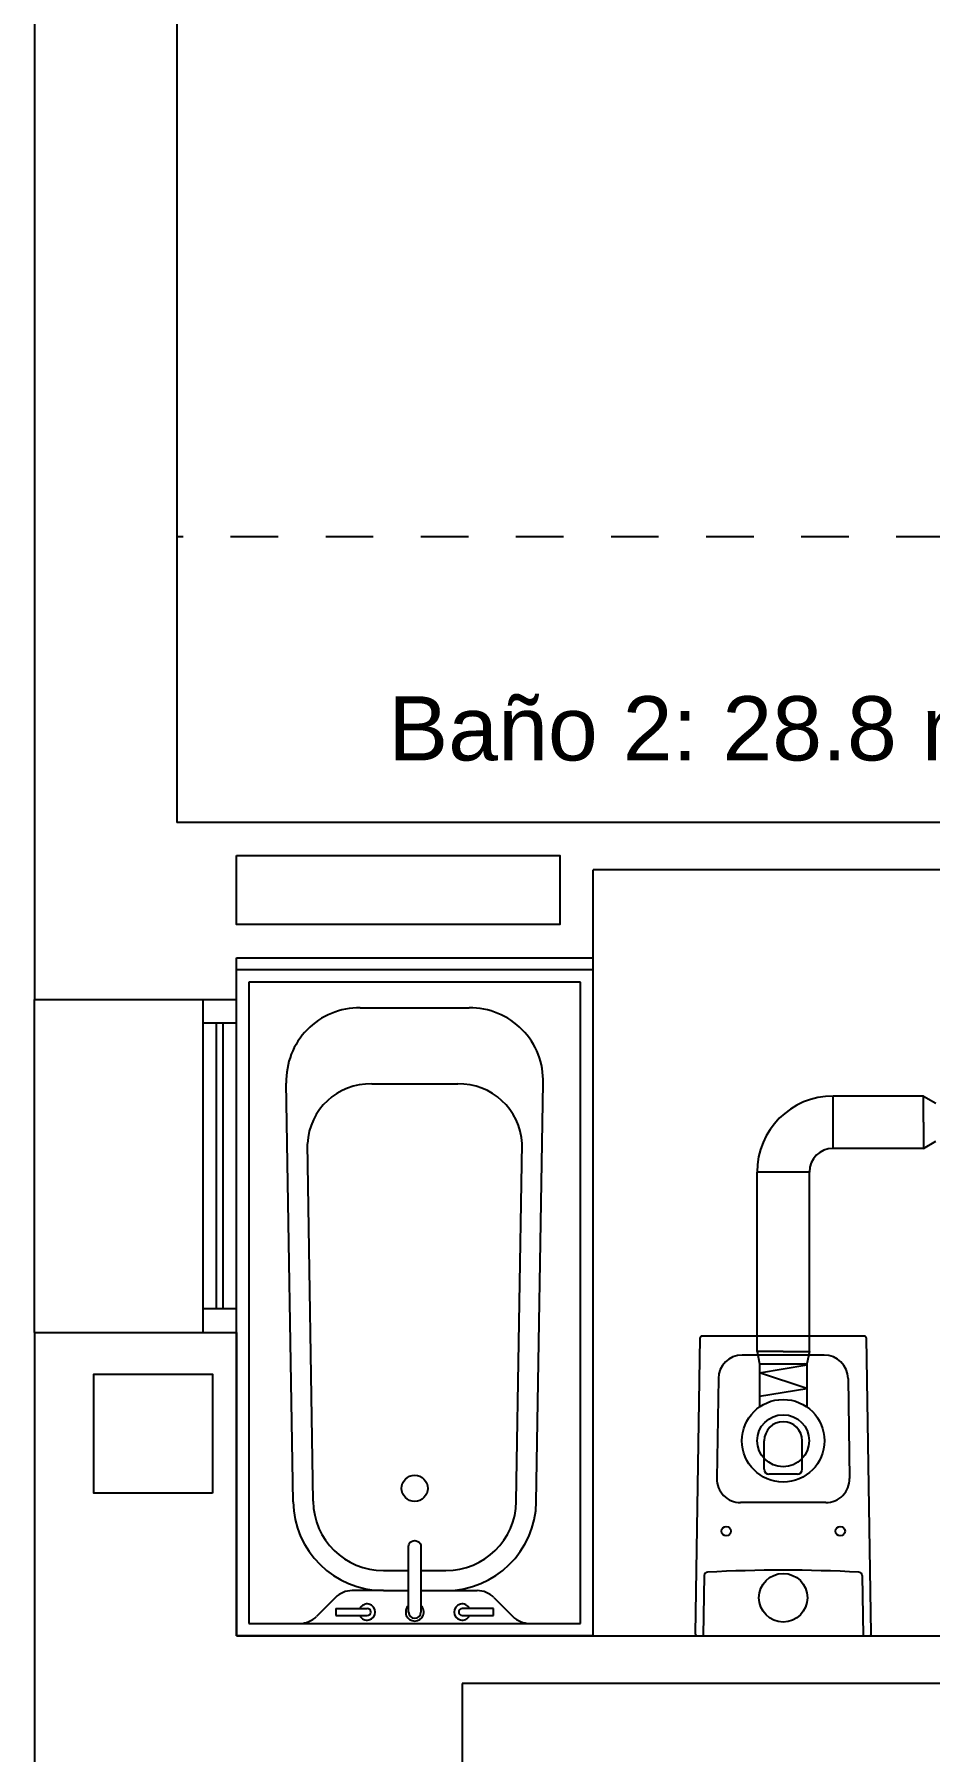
# Model space of a CAD drawing. Header units: millimetres. Extents: x 441156 to 441876, y 4514765 to 4515211.
# Drawn here: x 441306.707 to 441308.59, y 4515039.683 to 4515043.293 of the extents above; entities that cross this region are included whole.
import ezdxf
from ezdxf.enums import TextEntityAlignment as Align

# ---------------------------------------------------------------- set-up
doc = ezdxf.new("R2010")
doc.units = ezdxf.units.MM
doc.linetypes.add('RAYITAS', pattern=[0.375, 0.25, -0.125])
for name, color, linetype in [('01_mono PRIMERA', 2, 'Continuous'), ('01_proyección', 4, 'RAYITAS'), ('01_textos', 7, 'Continuous')]:
    doc.layers.add(name, color=color, linetype=linetype)
doc.layers.add('Instalaciones_ventilación_extracción', color=86, linetype='Continuous', lineweight=25)
doc.styles.add('NIEVES2', font='sanss___.ttf')

# ---------------------------------------------------------------- blocks, each defined once
blk = doc.blocks.new('A$C07944EAF')
at = {"layer": '01_mono PRIMERA', "color": 254}
for p, q in [((1.4073, 13.1), (1.4073, 9.0425)), ((1.7073, 12.075), (1.7073, 9.415)), ((4.5573, 9.415), (1.7073, 9.415)), ((4.2073, 9.315), (2.5823, 9.315)), ((2.5823, 9.13, 0), (2.5823, 9.315, 0)), ((1.8323, 9.0425, 0), (1.8323, 9.13)), ((1.8323, 9.13), (2.5823, 9.13, 0)), ((1.8323, 7.705), (1.8323, 9.105)), ((2.5823, 9.105), (1.8323, 9.105)), ((2.5823, 9.105, 0), (2.5823, 9.13, 0)), ((2.5823, 7.705), (2.5823, 9.105)), ((2.5563, 9.079), (1.8583, 9.079)), ((1.8583, 9.079), (1.8583, 7.731)), ((2.5563, 7.731), (2.5563, 9.079)), ((1.4073, 8.3425, 0), (1.4073, 9.0425, 0)), ((1.4073, 9.0425, 0), (1.8323, 9.0425, 0)), ((1.7623, 8.3425, 0), (1.7623, 9.0425, 0)), ((1.8323, 8.3425, 0), (1.8323, 9.0425, 0)), ((2.0926, 9.025), (2.3219, 9.025)), ((1.8323, 8.9925, 0), (1.7623, 8.9925, 0)), ((1.8323, 8.9925, 0), (1.7623, 8.9925, 0)), ((1.7903, 8.3925, 0), (1.7903, 8.9925, 0)), ((1.8043, 8.3925, 0), (1.8043, 8.9925, 0)), ((1.9516, 7.987), (1.9372, 8.8668)), ((2.1169, 8.865), (2.2977, 8.865)), ((2.463, 7.987), (2.4774, 8.8668)), ((1.9936, 7.9878), (1.9815, 8.7395)), ((2.421, 7.9878), (2.4331, 8.7395)), ((1.8323, 8.3925, 0), (1.7623, 8.3925, 0)), ((1.4073, 8.3425), (1.4073, 7.405)), ((1.4073, 8.3425, 0), (1.8323, 8.3425, 0)), ((1.8323, 8.3425), (1.8323, 7.705)), ((3.0686, 8.295), (2.8959, 8.295)), ((2.8459, 8.2458), (2.8427, 8.0358)), ((3.1186, 8.2458), (3.1219, 8.0358)), ((2.9423, 8.055), (2.9423, 8.115)), ((3.0223, 8.055), (3.0223, 8.115)), ((3.0123, 8.045), (2.9523, 8.045)), ((3.0719, 7.985), (2.8927, 7.985)), ((2.1943, 7.755), (2.1943, 7.8928)), ((2.2203, 7.8928), (2.2203, 7.755)), ((2.1415, 7.842), (2.1943, 7.842)), ((2.2203, 7.842), (2.273, 7.842)), ((2.1415, 7.8001), (2.0759, 7.8001)), ((2.1415, 7.8001), (2.1943, 7.8001)), ((2.2203, 7.8001), (2.273, 7.8001)), ((2.273, 7.8001), (2.3386, 7.8001)), ((2.8163, 7.8319), (2.8142, 7.7049)), ((3.1483, 7.8319), (3.1504, 7.7049)), ((2.0406, 7.7854), (2.0009, 7.7457)), ((2.0413, 7.7625), (2.1073, 7.7625)), ((2.0413, 7.7625), (2.0413, 7.7475)), ((2.3733, 7.7625), (2.3073, 7.7625)), ((2.3733, 7.7475), (2.3733, 7.7625)), ((2.3739, 7.7855), (2.4137, 7.7457)), ((1.8583, 7.731), (2.5563, 7.731)), ((2.0413, 7.7475), (2.1073, 7.7475)), ((2.3073, 7.7475), (2.3733, 7.7475)), ((1.8323, 7.705), (4.2073, 7.705)), ((2.5823, 7.705), (1.8323, 7.705)), ((2.3073, 7.605), (2.3073, 5.055)), ((5.8621, 7.605), (2.3073, 7.605))]:
    blk.add_line(p, q, dxfattribs=at)
for points in [[(1.8323, 9.345), (2.5123, 9.345), (2.5123, 9.2), (1.8323, 9.2)], [(1.7823, 8.005), (1.5323, 8.005), (1.5323, 8.255), (1.7823, 8.255), (1.7823, 8.005)]]:
    blk.add_lwpolyline(points, close=True, dxfattribs=at)
at = {"layer": '01_mono PRIMERA', "color": 254, "flags": 128}
blk.add_lwpolyline([(3.1633, 7.705, 0.414214), (3.1673, 7.709), (3.1673, 7.71), (3.1573, 8.3307, 0.436396), (3.1533, 8.335), (2.8113, 8.335, 0.436396), (2.8073, 8.3307), (2.7973, 7.71), (2.7973, 7.709, 0.414214), (2.8013, 7.705)], format="xyb", close=True, dxfattribs=at)
at = {"layer": '01_mono PRIMERA', "color": 254}
for centre, radius in [((2.2073, 8.015), 0.0275), ((2.8625, 7.925), 0.01), ((3.1023, 7.925), 0.01), ((2.9823, 7.785), 0.051)]:
    blk.add_circle(centre, radius, dxfattribs=at)
for centre, radius, start, end in [((2.0908, 8.8713), 0.1537, 89.317, 181.6763), ((2.3238, 8.8713), 0.1537, 358.3237, 90.683), ((2.1137, 8.7328), 0.1323, 88.598, 177.0747), ((2.3009, 8.7328), 0.1323, 2.9253, 91.402), ((2.8959, 8.245), 0.05, 90, 179.076), ((3.0686, 8.245), 0.05, 0.924, 90), ((2.9823, 8.115), 0.04, 0, 180), ((2.9523, 8.055), 0.01, 180, 270), ((3.0123, 8.055), 0.01, 270, 0), ((2.8927, 8.035), 0.05, 179.076, 270), ((3.0719, 8.035), 0.05, 270, 0.924), ((2.1415, 7.99), 0.1899, 180.9132, 270), ((2.1415, 7.99), 0.148, 180.8545, 270), ((2.273, 7.99), 0.148, 270, 359.079), ((2.273, 7.9901), 0.19, 270, 359.0249), ((2.8233, 7.8318), 0.007, 93.0641, 179.076), ((2.9823, 4.8608), 2.9822, 86.9359, 93.0641), ((3.1413, 7.8318), 0.007, 0.924, 86.9359), ((2.0759, 7.7501), 0.05, 90, 135), ((2.3386, 7.7501), 0.05, 45.1537, 90), ((2.1073, 7.755), 0.017, 206.179, 153.821), ((2.1073, 7.755), 0.0075, 270, 90), ((2.2073, 7.755), 0.019, 133.1736, 46.8264), ((2.3073, 7.755), 0.017, 26.179, 333.821), ((2.3073, 7.755), 0.0075, 90, 270), ((1.9655, 7.781), 0.05, 270, 314.9968), ((2.2073, 7.755), 0.013, 180, 0), ((2.4491, 7.781), 0.05, 224.9908, 270)]:
    blk.add_arc(centre, radius, start, end, dxfattribs=at)
at = {"layer": '01_mono PRIMERA', "color": 254, "extrusion": (0, 0, -1)}
blk.add_ellipse((2.2073, 7.8928), major_axis=(-0.013, 0), ratio=0.955769, start_param=0, end_param=3.141593, dxfattribs=at)
at = {"layer": '01_proyección', "color": 120, "ltscale": 0.25}
blk.add_line((4.5202, 10.015), (1.7073, 10.015), dxfattribs=at)

msp = doc.modelspace()

# ---------------------------------------------------------------- linework, layer by layer
at = {"layer": 'Instalaciones_ventilación_extracción'}
for p, q in [((441308.57728969, 4515041.06104685, -0.00000053), (441308.38714074, 4515041.06104685, -0.00000053)), ((441308.38714074, 4515040.95104685, -0.00000053), (441308.38714074, 4515041.06104685, -0.00000053)), ((441308.57728969, 4515041.00604685, -0.00000053), (441308.57728969, 4515041.06104685, -0.00000053)), ((441308.57728969, 4515041.06104685, -0.00000053), (441308.60312044, 4515041.04604685, -0.00000053)), ((441308.57728969, 4515041.00604685, -0.00000053), (441308.57728969, 4515040.95104685, -0.00000053)), ((441308.57728969, 4515040.95104685, -0.00000053), (441308.60312044, 4515040.96604685, -0.00000053)), ((441308.57728969, 4515040.95104685, -0.00000053), (441308.38714074, 4515040.95104685, -0.00000053)), ((441308.22714074, 4515040.52369113, -0.00000053), (441308.22714074, 4515040.90104685, -0.00000053)), ((441308.33714074, 4515040.90104685, -0.00000053), (441308.22714074, 4515040.90104685, -0.00000053)), ((441308.33714074, 4515040.52369113, -0.00000053), (441308.33714074, 4515040.90104685, -0.00000053)), ((441308.28214074, 4515040.52369113, -0.00000053), (441308.22714074, 4515040.52369113, -0.00000053)), ((441308.22714074, 4515040.52369113, -0.00000053), (441308.23214074, 4515040.49804827, -0.00000053)), ((441308.23214074, 4515040.49804827, -0.00000053), (441308.33214074, 4515040.49804827, -0.00000053)), ((441308.23214074, 4515040.49804827, -0.00000053), (441308.23214074, 4515040.40730296, -0.00000053)), ((441308.23214074, 4515040.47927206, -0.00000053), (441308.33214074, 4515040.49568837, -0.00000053)), ((441308.28214074, 4515040.52369113, -0.00000053), (441308.33714074, 4515040.52369113, -0.00000053)), ((441308.33214074, 4515040.49568837, -0.00000053), (441308.32608771, 4515040.49804827, -0.00000053)), ((441308.33714074, 4515040.52369113, -0.00000053), (441308.33214074, 4515040.49804827, -0.00000053)), ((441308.33214074, 4515040.49804827, -0.00000053), (441308.33214074, 4515040.40730296, -0.00000053)), ((441308.33214074, 4515040.44644369, -0.00000053), (441308.23214074, 4515040.47927206, -0.00000053)), ((441308.23214074, 4515040.43002738, -0.00000053), (441308.33214074, 4515040.44644369, -0.00000053))]:
    msp.add_line(p, q, dxfattribs=at)
for radius in [0.08679792, 0.05461261]:
    msp.add_circle((441308.28214074, 4515040.33635313, -0.00000053), radius, dxfattribs=at)
for radius in [0.16, 0.05]:
    msp.add_arc((441308.38714074, 4515040.90104685, -0.00000053), radius, 90, 180, dxfattribs=at)

# ---------------------------------------------------------------- block references
at = {"layer": '01_mono PRIMERA'}
msp.add_blockref('A$C07944EAF', (441305.29985609, 4515032.22131485, -0.00000053), dxfattribs=at)

# ---------------------------------------------------------------- texts
at = {"layer": '01_textos', "style": 'NIEVES2'}
msp.add_text('Baño 2: 28.8 m3/h', height=0.135, rotation=0.00000008, dxfattribs=at).set_placement((441308.22230263, 4515041.76638148, 0.00004176), align=Align.CENTER)

doc.saveas('drawing.dxf')
